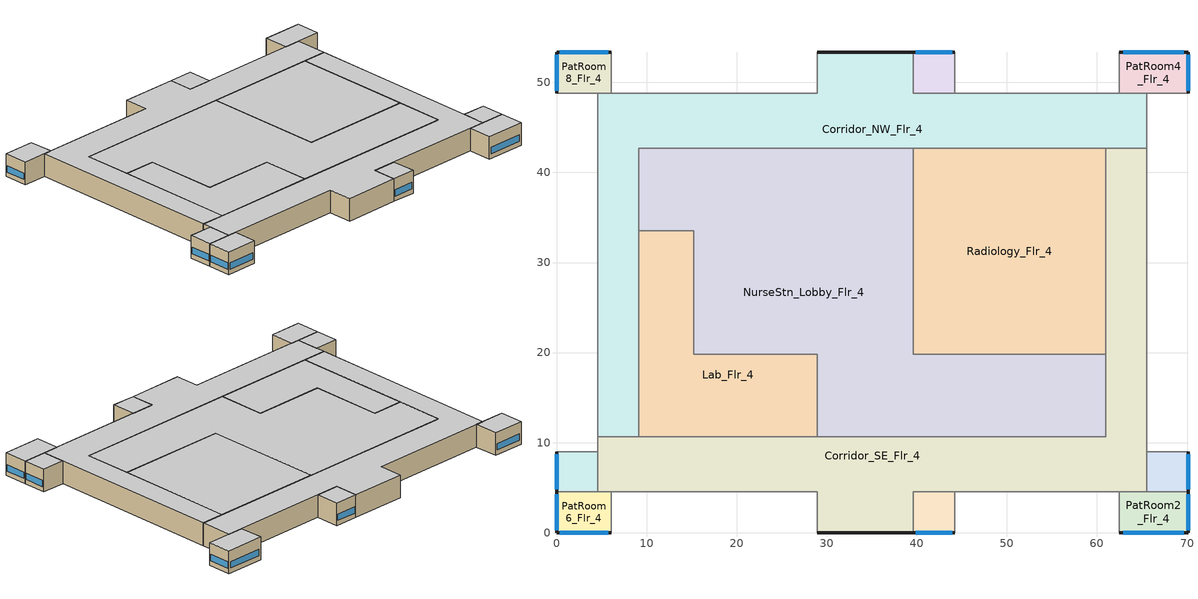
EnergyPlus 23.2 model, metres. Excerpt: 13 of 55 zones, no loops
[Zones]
Corridor_NW_Flr_4
 floor adiabatic (INT-FLOOR-TOPSIDE): 4.57,10.67 4.57,48.77 28.96,48.77 28.96,53.34 39.62,53.34 39.62,48.77 65.53,48.77 65.53,42.67 9.14,42.67 9.14,10.67 z12.8
 wall outside (Mass Non-res Ext Wall): 39.62,53.34 28.96,53.34 z12.8:17.07
 wall to NurseStn_Lobby_Flr_4 (AIR-WALL): 9.14,33.58 9.14,42.67 39.62,42.67 z12.8:17.07
 wall adiabatic (int-walls): 28.96,53.34 28.96,48.77 4.57,48.77 4.57,10.67 / 65.53,42.67 65.53,48.77 39.62,48.77 39.62,53.34 z12.8:17.07
 wall to Radiology_Flr_4 (int-walls): 39.62,42.67 60.96,42.67 z12.8:17.07
 wall to Lab_Flr_4 (int-walls): 9.14,10.67 9.14,33.58 z12.8:17.07
 wall to Corridor_SE_Flr_4 (AIR-WALL): 60.96,42.67 65.53,42.67 / 4.57,10.67 9.14,10.67 z12.8:17.07
 ceiling adiabatic (INT-FLOOR-UNDERSIDE): 4.57,10.67 9.14,10.67 9.14,42.67 65.53,42.67 65.53,48.77 39.62,48.77 39.62,53.34 28.96,53.34 28.96,48.77 4.57,48.77 z17.07
Corridor_SE_Flr_4
 floor adiabatic (INT-FLOOR-TOPSIDE): 4.57,4.57 4.57,10.67 60.96,10.67 60.96,42.67 65.53,42.67 65.53,4.57 39.62,4.57 39.62,0 28.96,0 28.96,4.57 z12.8
 wall outside (Mass Non-res Ext Wall): 28.96,0 39.62,0 z12.8:17.07
 wall adiabatic (int-walls): 39.62,0 39.62,4.57 65.53,4.57 65.53,42.67 / 4.57,10.67 4.57,4.57 28.96,4.57 28.96,0 z12.8:17.07
 wall to NurseStn_Lobby_Flr_4 (AIR-WALL): 60.96,19.81 60.96,10.67 28.96,10.67 z12.8:17.07
 wall to Radiology_Flr_4 (int-walls): 60.96,42.67 60.96,19.81 z12.8:17.07
 wall to Lab_Flr_4 (int-walls): 28.96,10.67 9.14,10.67 z12.8:17.07
 ceiling adiabatic (INT-FLOOR-UNDERSIDE): 4.57,4.57 28.96,4.57 28.96,0 39.62,0 39.62,4.57 65.53,4.57 65.53,42.67 60.96,42.67 60.96,10.67 4.57,10.67 z17.07
Lab_Flr_4
 floor adiabatic (INT-FLOOR-TOPSIDE): 9.14,33.53 15.24,33.53 15.24,19.81 28.96,19.81 28.96,10.67 9.14,10.67 z12.8
 wall to NurseStn_Lobby_Flr_4 (int-walls): 28.96,10.67 28.96,19.81 15.24,19.81 15.24,33.53 9.14,33.53 z12.8:17.07
 ceiling adiabatic (INT-FLOOR-UNDERSIDE): 9.14,33.53 9.14,10.67 28.96,10.67 28.96,19.81 15.24,19.81 15.24,33.53 z17.07
NurseStn_Lobby_Flr_4
 floor adiabatic (INT-FLOOR-TOPSIDE): 9.14,42.67 39.62,42.67 39.62,19.81 60.96,19.81 60.96,10.67 28.96,10.67 28.96,19.81 15.24,19.81 15.24,33.53 9.14,33.53 z12.8
 wall to Radiology_Flr_4 (int-walls): 60.96,19.81 39.62,19.81 39.62,42.67 z12.8:17.07
 ceiling adiabatic (INT-FLOOR-UNDERSIDE): 9.14,42.67 9.14,33.53 15.24,33.53 15.24,19.81 28.96,19.81 28.96,10.67 60.96,10.67 60.96,19.81 39.62,19.81 39.62,42.67 z17.07
PatRoom1_Mult10_Flr_4
 floor adiabatic (INT-FLOOR-TOPSIDE): 44.2,4.57 44.2,0 39.62,0 39.62,4.57 z12.8
 wall outside (Mass Non-res Ext Wall): 39.62,0 44.2,0 z12.8:17.07
 wall adiabatic (int-walls): 44.2,0 44.2,4.57 39.62,4.57 39.62,0 z12.8:17.07
 window (Window Res Fixed): 39.9,0 43.92,0 z13.72:14.94
 ceiling adiabatic (INT-FLOOR-UNDERSIDE): 39.62,4.57 39.62,0 44.2,0 44.2,4.57 z17.07
PatRoom2_Flr_4
 floor adiabatic (INT-FLOOR-TOPSIDE): 70.1,4.57 70.1,0 62.48,0 62.48,4.57 z12.8
 wall outside (Mass Non-res Ext Wall): 62.48,0 70.1,0 70.1,4.57 z12.8:17.07
 wall adiabatic (int-walls): 70.1,4.57 62.48,4.57 62.48,0 z12.8:17.07
 window (Window Res Fixed): 70.1,0.27 70.1,4.3 / 62.94,0 69.65,0 z13.72:14.94
 ceiling adiabatic (INT-FLOOR-UNDERSIDE): 62.48,4.57 62.48,0 70.1,0 70.1,4.57 z17.07
PatRoom3_Mult10_Flr_4
 floor adiabatic (INT-FLOOR-TOPSIDE): 70.1,8.99 70.1,4.57 65.53,4.57 65.53,8.99 z12.8
 wall outside (Mass Non-res Ext Wall): 70.1,4.57 70.1,8.99 z12.8:17.07
 wall adiabatic (int-walls): 70.1,8.99 65.53,8.99 65.53,4.57 70.1,4.57 z12.8:17.07
 window (Window Res Fixed): 70.1,4.84 70.1,8.73 z13.72:14.94
 ceiling adiabatic (INT-FLOOR-UNDERSIDE): 65.53,8.99 65.53,4.57 70.1,4.57 70.1,8.99 z17.07
PatRoom4_Flr_4
 floor adiabatic (INT-FLOOR-TOPSIDE): 70.1,53.34 70.1,48.77 62.48,48.77 62.48,53.34 z12.8
 wall outside (Mass Non-res Ext Wall): 70.1,48.77 70.1,53.34 62.48,53.34 z12.8:17.07
 wall adiabatic (int-walls): 62.48,53.34 62.48,48.77 70.1,48.77 z12.8:17.07
 window (Window Res Fixed): 70.1,49.04 70.1,53.07 / 69.65,53.34 62.94,53.34 z13.72:14.94
 ceiling adiabatic (INT-FLOOR-UNDERSIDE): 62.48,53.34 62.48,48.77 70.1,48.77 70.1,53.34 z17.07
PatRoom5_Mult10_Flr_4
 floor adiabatic (INT-FLOOR-TOPSIDE): 44.2,53.34 44.2,48.77 39.62,48.77 39.62,53.34 z12.8
 wall outside (Mass Non-res Ext Wall): 44.2,53.34 39.62,53.34 z12.8:17.07
 wall adiabatic (int-walls): 39.62,53.34 39.62,48.77 44.2,48.77 44.2,53.34 z12.8:17.07
 window (Window Res Fixed): 43.92,53.34 39.9,53.34 z13.72:14.94
 ceiling adiabatic (INT-FLOOR-UNDERSIDE): 39.62,53.34 39.62,48.77 44.2,48.77 44.2,53.34 z17.07
PatRoom6_Flr_4
 floor adiabatic (INT-FLOOR-TOPSIDE): 6.1,4.57 6.1,0 0,0 0,4.57 z12.8
 wall outside (Mass Non-res Ext Wall): 0,4.57 0,0 6.1,0 z12.8:17.07
 wall adiabatic (int-walls): 6.1,0 6.1,4.57 0,4.57 z12.8:17.07
 window (Window Res Fixed): 0.37,0 5.73,0 / 0,4.3 0,0.27 z13.72:14.94
 ceiling adiabatic (INT-FLOOR-UNDERSIDE): 0,4.57 0,0 6.1,0 6.1,4.57 z17.07
PatRoom7_Mult10_Flr_4
 floor adiabatic (INT-FLOOR-TOPSIDE): 4.57,8.99 4.57,4.57 0,4.57 0,8.99 z12.8
 wall outside (Mass Non-res Ext Wall): 0,8.99 0,4.57 z12.8:17.07
 wall adiabatic (int-walls): 0,4.57 4.57,4.57 4.57,8.99 0,8.99 z12.8:17.07
 window (Window Res Fixed): 0,8.73 0,4.84 z13.72:14.94
 ceiling adiabatic (INT-FLOOR-UNDERSIDE): 0,8.99 0,4.57 4.57,4.57 4.57,8.99 z17.07
PatRoom8_Flr_4
 floor adiabatic (INT-FLOOR-TOPSIDE): 6.1,53.34 6.1,48.77 0,48.77 0,53.34 z12.8
 wall outside (Mass Non-res Ext Wall): 6.1,53.34 0,53.34 0,48.77 z12.8:17.07
 wall adiabatic (int-walls): 0,48.77 6.1,48.77 6.1,53.34 z12.8:17.07
 window (Window Res Fixed): 5.73,53.34 0.37,53.34 / 0,53.07 0,49.04 z13.72:14.94
 ceiling adiabatic (INT-FLOOR-UNDERSIDE): 0,53.34 0,48.77 6.1,48.77 6.1,53.34 z17.07
Radiology_Flr_4
 floor adiabatic (INT-FLOOR-TOPSIDE): 60.96,42.67 60.96,19.81 39.62,19.81 39.62,42.67 z12.8
 ceiling adiabatic (INT-FLOOR-UNDERSIDE): 39.62,42.67 39.62,19.81 60.96,19.81 60.96,42.67 z17.07
[Building]
Ref Bldg Hospital New2004_v1.3_5.0: Loads convergence tolerance value=0.04; Maximum number of warmup days=25; Minimum number of warmup days=6; North axis=0; Solar distribution=FullInteriorAndExterior; Temperature convergence tolerance value=0.2; Terrain=City
[Site:GroundTemperature:BuildingSurface]
19.527, 19.502, 19.536, 19.598, 20.002, 21.64, 22.225, 22.375, 21.449, 20.121, 19.802, 19.633
[Site:Location]
USA IL-CHICAGO-OHARE: Elevation=190; Latitude=41.77; Longitude=-87.75; Time zone=-6
[Site:WaterMainsTemperature]
Annual average outdoor air temperature=9.69; Calculation method=Correlation; Maximum difference in monthly average outdoor air temperatures=28.1
[SizingPeriod:DesignDay] Barometric pressure=99063; Day of month=21; Daylight saving time indicator=No; Humidity condition type=WetBulb; Rain indicator=No; Snow indicator=No; Solar model indicator=ASHRAEClearSky
Name | Daily dry bulb temperature range | Day type | Maximum dry bulb temperature | Month | Sky clearness | Wetbulb or dewpoint at maximum dry bulb | Wind direction | Wind speed
CHICAGO Ann Clg .4% Condns WB=>MDB | 10.7 | SummerDesignDay | 31.2 | 7 | 1 | 25.5 | 230 | 5.3
CHICAGO Ann Htg 99.6% Condns DB | 0 | WinterDesignDay | -20.6 | 1 | 0 | -20.6 | 270 | 4.9
[Construction]
AIR-WALL: MAT-AIR-WALL
INT-FLOOR-TOPSIDE: MAT-CC05 4 HW CONCRETE, CP02 CARPET PAD
INT-FLOOR-UNDERSIDE: CP02 CARPET PAD, MAT-CC05 4 HW CONCRETE
InteriorFurnishings: Std Wood 6inch
Mass Non-res Ext Wall: 1IN Stucco, 8IN Concrete HW, Mass NonRes Wall Insulation, 1/2IN Gypsum
Window Res Fixed: Res Fixed Assembly Window
int-walls: 1/2IN Gypsum, 1/2IN Gypsum
[Material] Thermal absorptance=0.9
Name | Conductivity | Density | Roughness | Solar absorptance | Specific heat | Thickness | Visible absorptance
1/2IN Gypsum | 0.16 | 784.9 | Smooth | 0.92 | 830 | 0.0127 | 0.92
1IN Stucco | 0.6918 | 1858 | Smooth | 0.92 | 837 | 0.0253 | 0.92
8IN CONCRETE HW | 1.311 | 2240 | Rough | 0.7 | 836.8 | 0.2032 | 0.7
MAT-CC05 4 HW CONCRETE | 1.311 | 2240 | Rough | 0.7 | 836.8 | 0.1016 | 0.7
Mass NonRes Wall Insulation | 0.049 | 265 | MediumRough | 0.7 | 836.8 | 0.0495495 | 0.7
Std Wood 6inch | 0.12 | 540 | MediumSmooth | 0.7 | 1210 | 0.15 | 0.7
[Material:NoMass] Solar absorptance=0.7; Thermal absorptance=0.9
Name | Roughness | Thermal resistance | Visible absorptance
CP02 CARPET PAD | VeryRough | 0.2165 | 0.8
MAT-AIR-WALL | Rough | 0.207949
[WindowMaterial:SimpleGlazingSystem]
Res Fixed Assembly Window: Solar heat gain coefficient=0.39; U factor=3.23646
[ElectricEquipment] Design level calculation method=Watts/Area; End use subcategory=MiscPlug; Fraction latent=0; Fraction lost=0; Fraction radiant=0.5
Name | Schedule | Watts per zone floor area | Zone or zonelist or space or spacelist
Lab_Flr_4_MiscPlug_Equip | ADMIN_EQUIP_SCH | 43.04 | Lab_Flr_4
NurseStn_Lobby_Flr_4_MiscPlug_Equip | ADMIN_EQUIP_SCH | 11.19 | NurseStn_Lobby_Flr_4
PatRoom1_Mult10_Flr_4_MiscPlug_Equip | CRITICAL_EQUIP_SCH | 21.52 | PatRoom1_Mult10_Flr_4
PatRoom2_Flr_4_MiscPlug_Equip | CRITICAL_EQUIP_SCH | 21.52 | PatRoom2_Flr_4
PatRoom3_Mult10_Flr_4_MiscPlug_Equip | CRITICAL_EQUIP_SCH | 21.52 | PatRoom3_Mult10_Flr_4
PatRoom4_Flr_4_MiscPlug_Equip | CRITICAL_EQUIP_SCH | 21.52 | PatRoom4_Flr_4
PatRoom5_Mult10_Flr_4_MiscPlug_Equip | CRITICAL_EQUIP_SCH | 21.52 | PatRoom5_Mult10_Flr_4
PatRoom6_Flr_4_MiscPlug_Equip | CRITICAL_EQUIP_SCH | 21.52 | PatRoom6_Flr_4
PatRoom7_Mult10_Flr_4_MiscPlug_Equip | CRITICAL_EQUIP_SCH | 21.52 | PatRoom7_Mult10_Flr_4
PatRoom8_Flr_4_MiscPlug_Equip | CRITICAL_EQUIP_SCH | 21.52 | PatRoom8_Flr_4
Radiology_Flr_4_MiscPlug_Equip | ADMIN_EQUIP_SCH | 53.08 | Radiology_Flr_4
[Exterior:FuelEquipment]
Elevators: Design level=162963; End use subcategory=Elevators; Fuel use type=Electricity; Schedule=BLDG_ELEVATORS
[Exterior:Lights]
Exterior Facade Lighting: Control option=AstronomicalClock; Design level=15409; End use subcategory=Exterior Facade Lighting; Schedule=ALWAYS_ON
[InternalMass] Construction=InteriorFurnishings
Name | Zone or zonelist | Surface area
Corridor_NW_Flr_4 Internal Mass | Corridor_NW_Flr_4 | 1133.42
Corridor_SE_Flr_4 Internal Mass | Corridor_SE_Flr_4 | 1133.42
Lab_Flr_4 Internal Mass | Lab_Flr_4 | 529.5473
NurseStn_Lobby_Flr_4 Internal Mass | NurseStn_Lobby_Flr_4 | 1811.61
PatRoom1_Mult10_Flr_4 Internal Mass | PatRoom1_Mult10_Flr_4 | 41.8064
PatRoom2_Flr_4 Internal Mass | PatRoom2_Flr_4 | 69.6773
PatRoom3_Mult10_Flr_4 Internal Mass | PatRoom3_Mult10_Flr_4 | 40.4165
PatRoom4_Flr_4 Internal Mass | PatRoom4_Flr_4 | 69.6773
PatRoom5_Mult10_Flr_4 Internal Mass | PatRoom5_Mult10_Flr_4 | 41.8064
PatRoom6_Flr_4 Internal Mass | PatRoom6_Flr_4 | 55.7418
PatRoom7_Mult10_Flr_4 Internal Mass | PatRoom7_Mult10_Flr_4 | 40.4165
PatRoom8_Flr_4 Internal Mass | PatRoom8_Flr_4 | 55.7418
Radiology_Flr_4 Internal Mass | Radiology_Flr_4 | 975.4819
[Lights] Design level calculation method=Watts/Area; End use subcategory=General; Fraction radiant=0.7; Fraction replaceable=1; Fraction visible=0.2; Return air fraction=0; Return air fraction calculated from plenum temperature=No
Name | Schedule | Watts per zone floor area | Zone or zonelist or space or spacelist
Corridor_NW_Flr_4_Lights | ADMIN_LIGHT_SCH | 10.76 | Corridor_NW_Flr_4
Corridor_SE_Flr_4_Lights | ADMIN_LIGHT_SCH | 10.76 | Corridor_SE_Flr_4
Lab_Flr_4_Lights | ADMIN_LIGHT_SCH | 15.06 | Lab_Flr_4
NurseStn_Lobby_Flr_4_Lights | ADMIN_LIGHT_SCH | 12.7 | NurseStn_Lobby_Flr_4
PatRoom1_Mult10_Flr_4_Lights | CRITICAL_LIGHT_SCH | 7.53 | PatRoom1_Mult10_Flr_4
PatRoom2_Flr_4_Lights | CRITICAL_LIGHT_SCH | 7.53 | PatRoom2_Flr_4
PatRoom3_Mult10_Flr_4_Lights | CRITICAL_LIGHT_SCH | 7.53 | PatRoom3_Mult10_Flr_4
PatRoom4_Flr_4_Lights | CRITICAL_LIGHT_SCH | 7.53 | PatRoom4_Flr_4
PatRoom5_Mult10_Flr_4_Lights | CRITICAL_LIGHT_SCH | 7.53 | PatRoom5_Mult10_Flr_4
PatRoom6_Flr_4_Lights | CRITICAL_LIGHT_SCH | 7.53 | PatRoom6_Flr_4
PatRoom7_Mult10_Flr_4_Lights | CRITICAL_LIGHT_SCH | 7.53 | PatRoom7_Mult10_Flr_4
PatRoom8_Flr_4_Lights | CRITICAL_LIGHT_SCH | 7.53 | PatRoom8_Flr_4
Radiology_Flr_4_Lights | ADMIN_LIGHT_SCH | 4.3 | Radiology_Flr_4
[People] Activity level schedule=ACTIVITY_SCH; Air velocity schedule=AIR_VELO_SCH; Clothing insulation calculation method=ClothingInsulationSchedule; Clothing insulation schedule=CLOTHING_SCH; Enable ashrae 55 comfort warnings=No; Fraction radiant=0.3; Mean radiant temperature calculation type=ZoneAveraged; Number of people calculation method=Area/Person; Sensible heat fraction=Autocalculate; Thermal comfort model 1 type=Fanger; Work efficiency schedule=WORK_EFF_SCH
Name | Floor area per person | Number of people schedule | Zone or zonelist or space or spacelist
Corridor_NW_Flr_4 People | 92.5926 | ADMIN_OCC_SCH | Corridor_NW_Flr_4
Corridor_SE_Flr_4 People | 92.5926 | ADMIN_OCC_SCH | Corridor_SE_Flr_4
Lab_Flr_4 People | 18.5874 | ADMIN_OCC_SCH | Lab_Flr_4
NurseStn_Lobby_Flr_4 People | 69.9301 | ADMIN_OCC_SCH | NurseStn_Lobby_Flr_4
PatRoom1_Mult10_Flr_4 People | 18.5874 | CRITICAL_OCC_SCH | PatRoom1_Mult10_Flr_4
PatRoom2_Flr_4 People | 18.5874 | CRITICAL_OCC_SCH | PatRoom2_Flr_4
PatRoom3_Mult10_Flr_4 People | 18.5874 | CRITICAL_OCC_SCH | PatRoom3_Mult10_Flr_4
PatRoom4_Flr_4 People | 18.5874 | CRITICAL_OCC_SCH | PatRoom4_Flr_4
PatRoom5_Mult10_Flr_4 People | 18.5874 | CRITICAL_OCC_SCH | PatRoom5_Mult10_Flr_4
PatRoom6_Flr_4 People | 18.5874 | CRITICAL_OCC_SCH | PatRoom6_Flr_4
PatRoom7_Mult10_Flr_4 People | 18.5874 | CRITICAL_OCC_SCH | PatRoom7_Mult10_Flr_4
PatRoom8_Flr_4 People | 18.5874 | CRITICAL_OCC_SCH | PatRoom8_Flr_4
Radiology_Flr_4 People | 18.5874 | ADMIN_OCC_SCH | Radiology_Flr_4
[Zone] Floor area=Autocalculate; Part of total floor area=Yes; Type=1
Name | Multiplier
Corridor_NW_Flr_4; Corridor_SE_Flr_4; Lab_Flr_4; NurseStn_Lobby_Flr_4; PatRoom2_Flr_4; PatRoom4_Flr_4; PatRoom6_Flr_4; PatRoom8_Flr_4; Radiology_Flr_4 | 1
PatRoom1_Mult10_Flr_4; PatRoom3_Mult10_Flr_4; PatRoom5_Mult10_Flr_4; PatRoom7_Mult10_Flr_4 | 10
[ZoneInfiltration:DesignFlowRate] Constant term coefficient=1; Design flow rate calculation method=Flow/ExteriorWallArea; Flow rate per exterior surface area=0.000302; Schedule=INFIL_QUARTER_ON_SCH; Temperature term coefficient=0; Velocity squared term coefficient=0; Velocity term coefficient=0
Name | Zone or zonelist or space or spacelist
Corridor_NW_Flr_4_Infiltration | Corridor_NW_Flr_4
Corridor_SE_Flr_4_Infiltration | Corridor_SE_Flr_4
PatRoom1_Mult10_Flr_4_Infiltration | PatRoom1_Mult10_Flr_4
PatRoom2_Flr_4_Infiltration | PatRoom2_Flr_4
PatRoom3_Mult10_Flr_4_Infiltration | PatRoom3_Mult10_Flr_4
PatRoom4_Flr_4_Infiltration | PatRoom4_Flr_4
PatRoom5_Mult10_Flr_4_Infiltration | PatRoom5_Mult10_Flr_4
PatRoom6_Flr_4_Infiltration | PatRoom6_Flr_4
PatRoom7_Mult10_Flr_4_Infiltration | PatRoom7_Mult10_Flr_4
PatRoom8_Flr_4_Infiltration | PatRoom8_Flr_4
[Schedule:Compact]
ACTIVITY_SCH: Through: 12/31, For: AllDays, Until: 24:00, 120
ADMIN_EQUIP_SCH: Through: 12/31, For: Weekdays, Until: 04:00, 0.3, Until: 06:00, 0.5, Until: 18:00, 1, Until: 20:00, 0.5, Until: 24:00, 0.3, For: SummerDesignDay, Until: 04:00, 0.3, Until: 06:00, 0.5, Until: 18:00, 1, Until: 20:00, 0.5, Until: 24:00, 0.3, For: WinterDesignDay, Until: 24:00, 0.3, For: Saturday, Until: 07:00, 0.3, Until: 09:00, 0.5, Until: 15:00, 0.8, Until: 20:00, 0.5, Until: 24:00, 0.3, For: AllOtherDays, Until: 08:00, 0.3, Until: 17:00, 0.5, Until: 24:00, 0.3
ADMIN_LIGHT_SCH: Through: 12/31, For: Weekdays, Until: 04:00, 0.1, Until: 06:00, 0.3, Until: 07:00, 0.6, Until: 18:00, 0.9, Until: 20:00, 0.6, Until: 22:00, 0.3, Until: 24:00, 0.1, For: SummerDesignDay, Until: 04:00, 0.1, Until: 06:00, 0.3, Until: 07:00, 0.6, Until: 18:00, 0.9, Until: 20:00, 0.6, Until: 22:00, 0.3, Until: 24:00, 0.1, For: WinterDesignDay, Until: 07:00, 0.1, Until: 09:00, 0.3, Until: 15:00, 0.4, Until: 20:00, 0.3, Until: 24:00, 0.1, For: Saturday, Until: 07:00, 0.1, Until: 09:00, 0.3, Until: 15:00, 0.4, Until: 20:00, 0.3, Until: 24:00, 0.1, For: AllOtherDays, Until: 08:00, 0.05, Until: 17:00, 0.1, Until: 24:00, 0.05
ADMIN_OCC_SCH: Through: 12/31, For: Weekdays, Until: 04:00, 0.05, Until: 06:00, 0.2, Until: 07:00, 0.5, Until: 18:00, 0.9, Until: 20:00, 0.5, Until: 22:00, 0.2, Until: 24:00, 0.05, For: SummerDesignDay, Until: 04:00, 0.05, Until: 06:00, 0.2, Until: 07:00, 0.5, Until: 18:00, 0.9, Until: 20:00, 0.5, Until: 22:00, 0.2, Until: 24:00, 0.05, For: WinterDesignDay, Until: 07:00, 0.05, Until: 09:00, 0.2, Until: 15:00, 0.3, Until: 20:00, 0.2, Until: 24:00, 0.05, For: Saturday, Until: 07:00, 0.05, Until: 09:00, 0.2, Until: 15:00, 0.3, Until: 20:00, 0.2, Until: 24:00, 0.05, For: Sunday Holidays AllOtherDays, Until: 08:00, 0, Until: 17:00, 0.05, Until: 24:00, 0
AIR_VELO_SCH: Through: 12/31, For: AllDays, Until: 24:00, 0.2
ALWAYS_ON: Through: 12/31, For: AllDays, Until: 24:00, 1
BLDG_ELEVATORS: Through: 12/31, For: Weekdays SummerDesignDay, Until: 07:00, 0.2, Until: 08:00, 0.5, Until: 09:00, 0.75, Until: 10:00, 1, Until: 11:00, 1, Until: 12:00, 1, Until: 13:00, 0.75, Until: 14:00, 1, Until: 15:00, 1, Until: 16:00, 1, Until: 17:00, 1, Until: 18:00, 1, Until: 19:00, 0.52, Until: 20:00, 0.52, Until: 21:00, 0.52, Until: 22:00, 0.28, Until: 24:00, 0.2, For: Saturday WinterDesignDay, Until: 07:00, 0.2, Until: 08:00, 0.4, Until: 09:00, 0.46, Until: 10:00, 0.7, Until: 11:00, 0.7, Until: 12:00, 0.7, Until: 13:00, 0.51, Until: 14:00, 0.51, Until: 15:00, 0.51, Until: 16:00, 0.51, Until: 17:00, 0.51, Until: 18:00, 0.25, Until: 24:00, 0.2, For: AllOtherDays, Until: 08:00, 0.2, Until: 16:00, 0.4, Until: 24:00, 0.2
CLOTHING_SCH: Through: 04/30, For: AllDays, Until: 24:00, 1, Through: 09/30, For: AllDays, Until: 24:00, 0.5, Through: 12/31, For: AllDays, Until: 24:00, 1
CRITICAL_EQUIP_SCH: Through: 12/31, For: Weekdays, Until: 04:00, 0.5, Until: 06:00, 0.5, Until: 18:00, 1, Until: 20:00, 0.8, Until: 24:00, 0.5, For: SummerDesignDay, Until: 04:00, 0.5, Until: 06:00, 0.5, Until: 18:00, 1, Until: 20:00, 0.8, Until: 24:00, 0.5, For: WinterDesignDay, Until: 24:00, 0.3, For: Saturday, Until: 04:00, 0.5, Until: 06:00, 0.5, Until: 18:00, 1, Until: 20:00, 0.8, Until: 24:00, 0.5, For: Sunday Holidays AllOtherDays, Until: 04:00, 0.5, Until: 06:00, 0.5, Until: 18:00, 1, Until: 20:00, 0.8, Until: 24:00, 0.5
CRITICAL_LIGHT_SCH: Through: 12/31, For: Weekdays, Until: 04:00, 0.5, Until: 06:00, 0.7, Until: 18:00, 0.9, Until: 22:00, 0.7, Until: 24:00, 0.5, For: SummerDesignDay, Until: 04:00, 0.5, Until: 06:00, 0.7, Until: 18:00, 0.9, Until: 22:00, 0.7, Until: 24:00, 0.5, For: WinterDesignDay, Until: 04:00, 0.5, Until: 06:00, 0.7, Until: 18:00, 0.9, Until: 22:00, 0.7, Until: 24:00, 0.5, For: Saturday, Until: 04:00, 0.5, Until: 06:00, 0.7, Until: 18:00, 0.9, Until: 22:00, 0.7, Until: 24:00, 0.5, For: AllOtherDays, Until: 04:00, 0.5, Until: 06:00, 0.7, Until: 18:00, 0.9, Until: 22:00, 0.7, Until: 24:00, 0.5
CRITICAL_OCC_SCH: Through: 12/31, For: Weekdays, Until: 04:00, 0.4, Until: 06:00, 0.65, Until: 18:00, 0.9, Until: 22:00, 0.65, Until: 24:00, 0.4, For: SummerDesignDay, Until: 04:00, 0.4, Until: 06:00, 0.65, Until: 18:00, 0.9, Until: 22:00, 0.65, Until: 24:00, 0.4, For: WinterDesignDay, Until: 04:00, 0.4, Until: 06:00, 0.65, Until: 18:00, 0.9, Until: 22:00, 0.65, Until: 24:00, 0.4, For: Saturday, Until: 04:00, 0.4, Until: 06:00, 0.65, Until: 18:00, 0.9, Until: 22:00, 0.65, Until: 24:00, 0.4, For: AllOtherDays, Until: 04:00, 0.4, Until: 06:00, 0.65, Until: 18:00, 0.9, Until: 22:00, 0.65, Until: 24:00, 0.4
INFIL_QUARTER_ON_SCH: Through: 12/31, For: Weekdays, Until: 24:00, 0.25, For: Saturday, Until: 24:00, 0.25, For: SummerDesignDay WinterDesignDay, Until: 24:00, 1, For: AllOtherDays, Until: 24:00, 0.25
WORK_EFF_SCH: Through: 12/31, For: AllDays, Until: 24:00, 0
